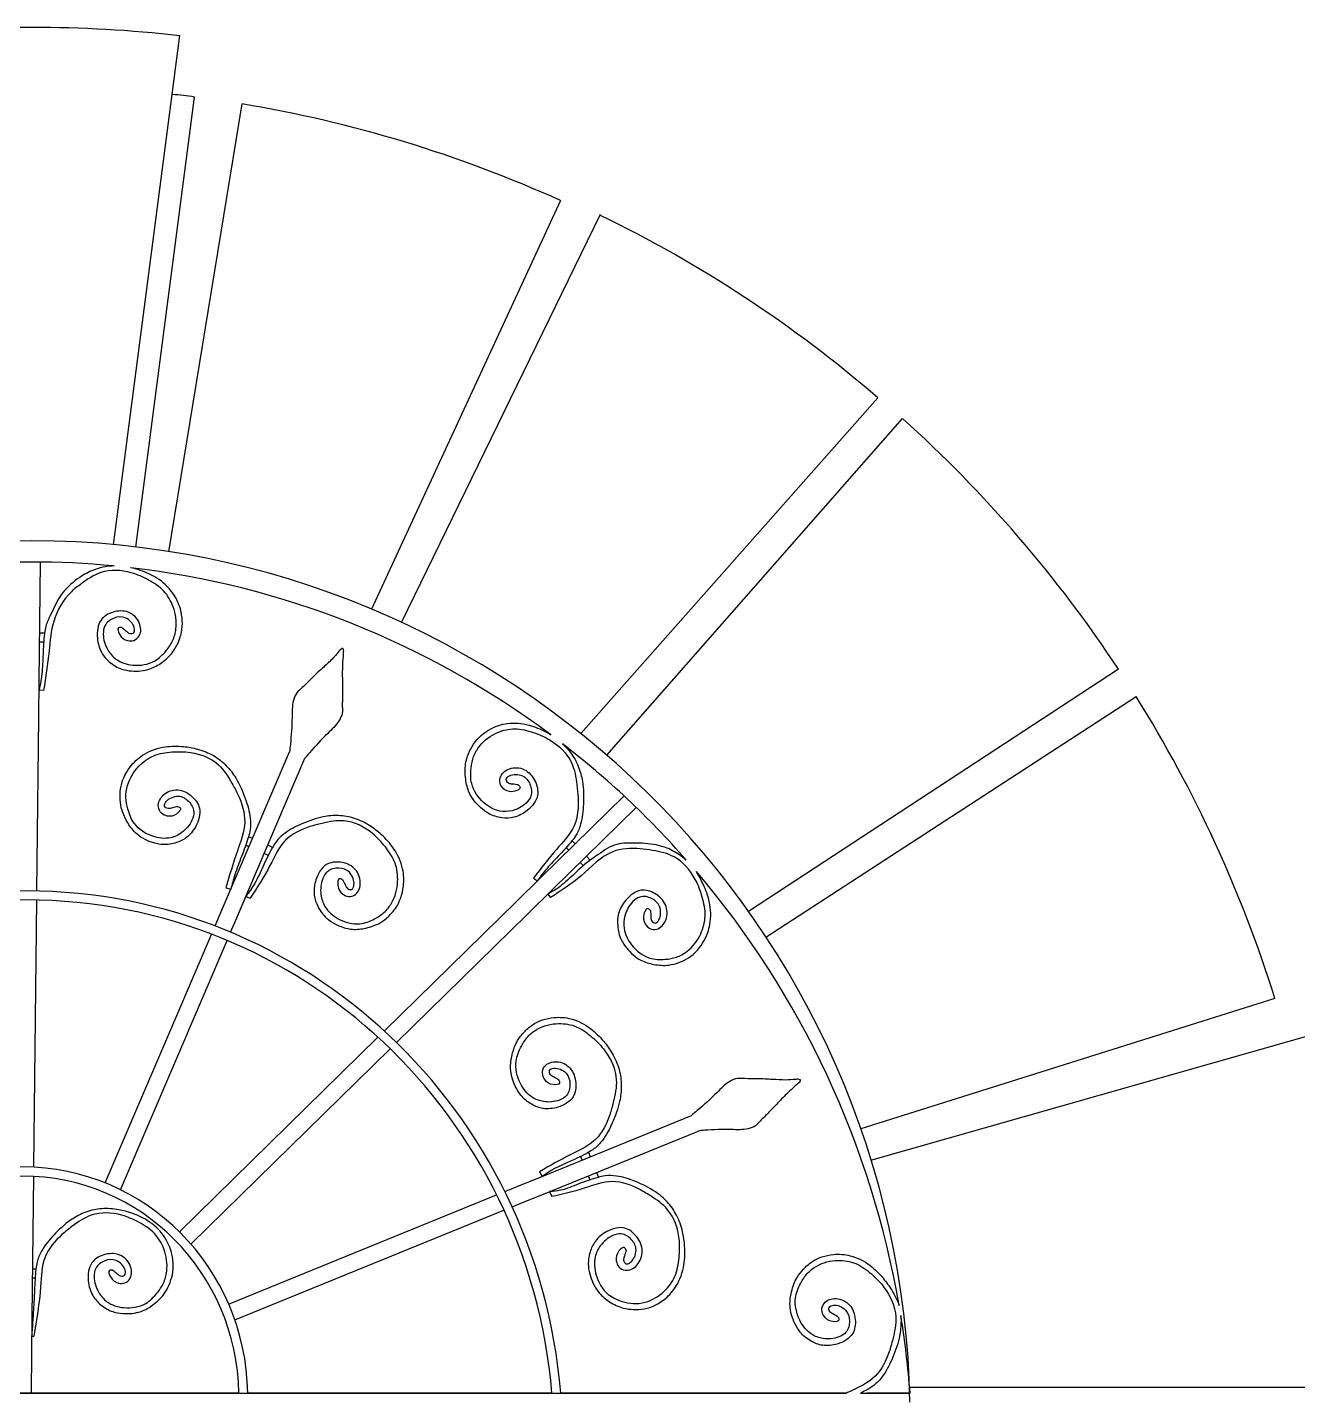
# Model space of a CAD drawing. Extents: x -43 to 90, y 6 to 81.
# Drawn here: x 79.059 to 80.161, y 65.286 to 66.475 of the extents above; entities that cross this region are included whole.
import ezdxf

# ---------------------------------------------------------------- set-up
doc = ezdxf.new("R2010")
doc.units = 0
doc.header["$LTSCALE"] = 0.1
doc.header["$MEASUREMENT"] = 0
doc.layers.add('visto', color=9, linetype='CONTINUOUS')

msp = doc.modelspace()

# ---------------------------------------------------------------- linework, layer by layer
at = {"layer": 'visto'}
for p, q in [((79.1341, 66.0261), (79.1916, 66.468)), ((79.1534, 66.0241), (79.2043, 66.4146)), ((79.1819, 66.0201), (79.2456, 66.4086)), ((79.5219, 66.3248), (79.3579, 65.9701)), ((79.3838, 65.9587), (79.5566, 66.3131)), ((79.7973, 66.1535), (79.5395, 65.8622)), ((79.5619, 65.8435), (79.8186, 66.1357)), ((79.0705, 66.0111), (79.0693, 65.9074)), ((79.0734, 65.9415), (79.0697, 65.9415)), ((79.0741, 65.9494), (79.0698, 65.9494)), ((80.006, 65.9181), (79.6849, 65.7079)), ((79.0693, 65.9074), (79.069, 65.8763)), ((79.0734, 65.8996), (79.0692, 65.8998)), ((79.7001, 65.6857), (80.0213, 65.8944)), ((79.069, 65.8763), (79.0673, 65.7256)), ((79.2382, 65.7328), (79.2868, 65.8463)), ((79.2514, 65.7269), (79.3001, 65.8409)), ((79.5049, 65.7374), (79.577, 65.8081)), ((79.5148, 65.7269), (79.5876, 65.7982)), ((79.2547, 65.7712), (79.2511, 65.7728)), ((79.2514, 65.7641), (79.2487, 65.7653)), ((79.272, 65.7635), (79.2678, 65.7654)), ((79.529, 65.761), (79.5268, 65.7633)), ((79.5346, 65.7665), (79.5319, 65.7693)), ((79.2683, 65.7566), (79.2647, 65.7582)), ((79.5417, 65.7476), (79.5389, 65.7505)), ((79.5477, 65.7525), (79.5445, 65.7559)), ((79.5049, 65.7374), (79.483, 65.7159)), ((79.4984, 65.7369), (79.5018, 65.7345)), ((79.226, 65.7043), (79.2382, 65.7328)), ((79.2316, 65.7285), (79.2358, 65.7273)), ((79.2392, 65.6984), (79.2514, 65.7269)), ((79.4929, 65.7054), (79.5148, 65.7269)), ((79.0672, 65.7178), (79.0646, 65.486)), ((79.2488, 65.7209), (79.2526, 65.7195)), ((79.369, 65.6042), (79.483, 65.7159)), ((79.5108, 65.7229), (79.5131, 65.7199)), ((79.2222, 65.6953), (79.226, 65.7043)), ((79.3795, 65.5942), (79.4929, 65.7054)), ((79.2355, 65.6899), (79.2392, 65.6984)), ((79.1269, 65.4723), (79.2191, 65.688)), ((79.14, 65.4664), (79.2325, 65.6827)), ((80.1417, 65.6325), (79.7823, 65.5192)), ((79.7912, 65.4922), (80.2353, 65.6186)), ((79.1912, 65.4299), (79.3634, 65.5987)), ((79.2011, 65.4193), (79.374, 65.5888)), ((79.5095, 65.4795), (79.6355, 65.5308)), ((79.5149, 65.4659), (79.6408, 65.5171)), ((79.5461, 65.4989), (79.5477, 65.495)), ((79.5393, 65.4953), (79.5405, 65.4921)), ((79.0646, 65.4781), (79.0632, 65.3558)), ((79.4813, 65.468), (79.5095, 65.4795)), ((79.5037, 65.4821), (79.506, 65.478)), ((79.5459, 65.4785), (79.5473, 65.475)), ((79.553, 65.4814), (79.5547, 65.4773)), ((79.4735, 65.4648), (79.4813, 65.468)), ((79.4867, 65.4544), (79.5149, 65.4659)), ((79.5123, 65.4648), (79.5142, 65.4605)), ((79.2339, 65.3672), (79.4664, 65.4619)), ((79.4798, 65.4516), (79.4867, 65.4544)), ((79.2392, 65.3535), (79.4727, 65.4487)), ((79.0637, 65.3978), (79.0667, 65.3978)), ((79.0636, 65.3899), (79.066, 65.3899)), ((79.0632, 65.3558), (79.0629, 65.3247)), ((79.063, 65.3394), (79.0649, 65.3393)), ((79.0629, 65.3247), (79.0625, 65.29)), ((78.3474, 65.29), (79.7701, 65.29)), ((79.2428, 65.29), (78.8677, 65.29)), ((79.5144, 65.29), (79.2505, 65.29)), ((79.7701, 65.29), (79.5221, 65.29)), ((79.7822, 65.29), (79.8251, 65.29)), ((79.8251, 65.29), (79.7876, 65.29)), ((79.8247, 65.2951), (80.2791, 65.2951))]:
    msp.add_line(p, q, dxfattribs=at)
for centre, radius, start, end in [((79.0631, 65.3233), 1.1517, 83.5922, 96.4027), ((79.0631, 65.3091), 1.1145, 82.721, 83.7202), ((79.0631, 65.3091), 1.1145, 65.6891, 80.5768), ((79.0769, 65.3207), 1.1011, 49.1412, 64.2032), ((79.0631, 65.2951), 1.1301, 33.4496, 48.0508), ((79.063, 65.2673), 0.7622, 1.1168, 178.8832), ((79.0631, 65.2951), 1.1301, 17.3691, 32.0239)]:
    msp.add_arc(centre, radius, start, end, dxfattribs=at)
for centre, major_axis, ratio, start_param, end_param in [((79.0633, 65.2296), (0, 0.7815), 0.977741, -0.093259, 0.095692), ((79.0633, 65.2296), (0, 0.7815), 0.977741, -0.629782, -0.112246), ((79.3328, 65.9357), (0.000342, 0.000342), 1, 5.248642, 8.045186), ((79.079, 65.2488), (0, 0.7565), 0.977741, -0.842249, -0.644971), ((79.0633, 65.2296), (0, 0.7815), 0.977741, -1.395554, -0.854722), ((79.0584, 65.2498), (0, 0.4759), 0.977741, -1.486285, 1.486285), ((79.0584, 65.2498), (0, 0.4681), 0.977741, -1.48486, 1.48486), ((79.7297, 65.5614), (-0.000342, 0.000342), 1, 2.891972, 5.699067), ((79.0553, 65.2865), (0, 0.1997), 0.977741, -1.553451, 1.553451), ((79.0553, 65.2865), (0, 0.1918), 0.977741, -1.552739, 1.552739), ((79.0633, 65.2296), (0, 0.7815), 0.977741, -1.493493, -1.406733)]:
    msp.add_ellipse(centre, major_axis=major_axis, ratio=ratio, start_param=start_param, end_param=end_param, dxfattribs=at)
for points, knots in [([(79.1345, 66.0077), (79.1331, 66.0077), (79.127, 66.0074), (79.1166, 66.0048), (79.103, 65.9971), (79.0882, 65.985), (79.0811, 65.9685), (79.0752, 65.9567), (79.0735, 65.9452), (79.0729, 65.9315), (79.0723, 65.9175), (79.0714, 65.9096), (79.0692, 65.8998)], [0.3030127, 0.3030127, 0.3030127, 0.3030127, 0.3073452, 0.3220686, 0.3359243, 0.3561849, 0.3797978, 0.3902152, 0.3966357, 0.4151784, 0.4325444, 0.4394525, 0.4394525, 0.4394525, 0.4394525]), ([(79.1413, 65.9543), (79.1425, 65.9534), (79.1447, 65.9516), (79.1476, 65.9486), (79.1527, 65.9493), (79.1523, 65.9551), (79.1493, 65.9593), (79.1434, 65.9641), (79.134, 65.9633), (79.126, 65.9573), (79.1244, 65.9462), (79.1277, 65.9355), (79.1367, 65.9249), (79.1519, 65.9203), (79.1689, 65.9228), (79.1793, 65.9332), (79.1858, 65.9426), (79.1895, 65.9558), (79.1872, 65.9716), (79.1784, 65.987), (79.1645, 65.9959), (79.1467, 66.0039), (79.1243, 66.0052), (79.1083, 65.9939), (79.0922, 65.982), (79.0805, 65.9613), (79.0781, 65.9311), (79.0751, 65.9111), (79.0734, 65.8996)], [0, 0, 0, 0, 0.0044606, 0.0082282, 0.0117828, 0.0159738, 0.0212835, 0.0272719, 0.0366934, 0.0465849, 0.0536831, 0.0671134, 0.0774701, 0.0925678, 0.1113421, 0.1244099, 0.1339719, 0.14411, 0.1627149, 0.177878, 0.1936211, 0.2094024, 0.2351879, 0.2540645, 0.2647254, 0.2933585, 0.3180168, 0.3510964, 0.3510964, 0.3510964, 0.3510964]), ([(79.1413, 65.9543), (79.1402, 65.9544), (79.1368, 65.9547), (79.1394, 65.9462), (79.1448, 65.9427), (79.1521, 65.9424), (79.1584, 65.948), (79.1575, 65.9599), (79.1473, 65.9693), (79.1337, 65.9688), (79.1207, 65.9612), (79.119, 65.9457), (79.1226, 65.9326), (79.1307, 65.9235), (79.1399, 65.918), (79.1521, 65.9159), (79.1646, 65.9169), (79.1766, 65.9239), (79.1852, 65.9316), (79.1902, 65.941), (79.1946, 65.9534), (79.1935, 65.9691), (79.1857, 65.9858), (79.1729, 65.9974), (79.1595, 66.0034), (79.1517, 66.0056), (79.1489, 66.0062)], [0, 0, 0, 0, 0.0029522, 0.0088753, 0.017877, 0.0237296, 0.0300744, 0.041641, 0.0552271, 0.0689889, 0.081862, 0.09836, 0.1118525, 0.1228051, 0.1354037, 0.1444547, 0.1612156, 0.1734922, 0.1870827, 0.1965234, 0.2061563, 0.227041, 0.2424418, 0.2623554, 0.2788392, 0.2878453, 0.2878453, 0.2878453, 0.2878453]), ([(79.3324, 65.936), (79.3312, 65.9356), (79.328, 65.9318), (79.3236, 65.9265), (79.315, 65.9188), (79.3062, 65.9107), (79.2994, 65.9034), (79.2924, 65.8978), (79.2888, 65.8884), (79.2891, 65.8735), (79.2881, 65.8585), (79.287, 65.8484), (79.2868, 65.8462)], [0.0030327, 0.0030327, 0.0030327, 0.0030327, 0.006801, 0.017182, 0.0296647, 0.0432068, 0.0544505, 0.0605315, 0.0673849, 0.0827383, 0.1067013, 0.1135124, 0.1135124, 0.1135124, 0.1135124]), ([(79.3332, 65.9356), (79.3335, 65.9346), (79.3332, 65.9294), (79.3325, 65.9212), (79.3325, 65.9094), (79.3329, 65.8973), (79.3323, 65.8872), (79.3329, 65.8797), (79.3286, 65.8706), (79.3177, 65.8608), (79.3077, 65.8499), (79.3014, 65.8424), (79.3001, 65.8409)], [0.0030327, 0.0030327, 0.0030327, 0.0030327, 0.006801, 0.017182, 0.0296647, 0.0432068, 0.0544505, 0.0605315, 0.0673849, 0.0827383, 0.1067013, 0.1128469, 0.1128469, 0.1128469, 0.1128469]), ([(79.485, 65.8177), (79.4858, 65.817), (79.4883, 65.8147), (79.4804, 65.8108), (79.4743, 65.8124), (79.4691, 65.8176), (79.4687, 65.8261), (79.4778, 65.8336), (79.4914, 65.8325), (79.5004, 65.822), (79.504, 65.8072), (79.4942, 65.7953), (79.4825, 65.7889), (79.4704, 65.7887), (79.4601, 65.7918), (79.4503, 65.7993), (79.4423, 65.8093), (79.4391, 65.823), (79.4387, 65.8347), (79.4418, 65.8449), (79.4476, 65.8567), (79.4595, 65.8666), (79.4768, 65.8723), (79.4937, 65.8708), (79.506, 65.8655), (79.512, 65.8621), (79.5133, 65.8612)], [0, 0, 0, 0, 0.0029522, 0.0088753, 0.017877, 0.0237296, 0.0300744, 0.041641, 0.0552271, 0.0689889, 0.081862, 0.09836, 0.1118525, 0.1228051, 0.1354037, 0.1444547, 0.1612156, 0.1734922, 0.1870827, 0.1965234, 0.2061563, 0.227041, 0.2424418, 0.2623554, 0.2788392, 0.283885, 0.283885, 0.283885, 0.283885]), ([(79.485, 65.8177), (79.4835, 65.818), (79.4807, 65.8184), (79.4765, 65.8185), (79.4736, 65.8227), (79.4779, 65.8264), (79.483, 65.8271), (79.4904, 65.8261), (79.4963, 65.8185), (79.4976, 65.8085), (79.4908, 65.7997), (79.481, 65.7947), (79.4673, 65.7941), (79.4535, 65.8021), (79.4436, 65.8165), (79.4438, 65.8314), (79.446, 65.8427), (79.4528, 65.8545), (79.4656, 65.8637), (79.4826, 65.8677), (79.4984, 65.8636), (79.5164, 65.8559), (79.5327, 65.8402), (79.5358, 65.8205), (79.5378, 65.8023), (79.5361, 65.7805), (79.5164, 65.7604), (79.5048, 65.7453), (79.4984, 65.7369)], [0, 0, 0, 0, 0.0044606, 0.0082282, 0.0117828, 0.0159738, 0.0212835, 0.0272719, 0.0366934, 0.0465849, 0.0536831, 0.0671134, 0.0774701, 0.0925678, 0.1113421, 0.1244099, 0.1339719, 0.14411, 0.1627149, 0.177878, 0.1936211, 0.2094024, 0.2351879, 0.2540645, 0.2647254, 0.2880489, 0.3127072, 0.3431975, 0.3431975, 0.3431975, 0.3431975]), ([(79.1896, 65.7991), (79.1906, 65.7987), (79.1938, 65.7975), (79.188, 65.7908), (79.1817, 65.7899), (79.175, 65.7926), (79.1714, 65.8004), (79.177, 65.8109), (79.19, 65.8152), (79.2022, 65.8091), (79.2111, 65.7968), (79.2065, 65.7819), (79.1981, 65.7715), (79.187, 65.7665), (79.1764, 65.7653), (79.1645, 65.7684), (79.1534, 65.7745), (79.1453, 65.7859), (79.1405, 65.7965), (79.1395, 65.8072), (79.1404, 65.8203), (79.1477, 65.8341), (79.1615, 65.8462), (79.1777, 65.8515), (79.1936, 65.8515), (79.2078, 65.849), (79.2208, 65.8439), (79.2321, 65.835), (79.2417, 65.8223), (79.2484, 65.8067), (79.253, 65.7914), (79.253, 65.78), (79.2501, 65.7688), (79.2452, 65.7559), (79.2394, 65.741), (79.2369, 65.7313), (79.2358, 65.7271)], [0, 0, 0, 0, 0.0027485, 0.0082629, 0.0166435, 0.0220923, 0.0279993, 0.0387678, 0.0514164, 0.0642287, 0.0762135, 0.0915732, 0.1041347, 0.1143315, 0.1260608, 0.1344873, 0.1500917, 0.1615213, 0.174174, 0.1829633, 0.1919315, 0.2113751, 0.2257133, 0.2442529, 0.2595993, 0.2717234, 0.2861384, 0.2998458, 0.3127456, 0.3316081, 0.348234, 0.3579325, 0.36391, 0.3811733, 0.397341, 0.4097419, 0.4097419, 0.4097419, 0.4097419]), ([(79.1896, 65.7991), (79.1881, 65.7987), (79.1854, 65.798), (79.1815, 65.7965), (79.1772, 65.7992), (79.1798, 65.8043), (79.1843, 65.8069), (79.1915, 65.8089), (79.1998, 65.8043), (79.2047, 65.7955), (79.2018, 65.7847), (79.1946, 65.7763), (79.1821, 65.7703), (79.1664, 65.7723), (79.1519, 65.7816), (79.1464, 65.7955), (79.1442, 65.8068), (79.1461, 65.8204), (79.1544, 65.8339), (79.1686, 65.8443), (79.1848, 65.8467), (79.2043, 65.8467), (79.2252, 65.8385), (79.2355, 65.8216), (79.2442, 65.8056), (79.2508, 65.7848), (79.2401, 65.758), (79.2346, 65.7391), (79.2316, 65.7285)], [0, 0, 0, 0, 0.0044606, 0.0082282, 0.0117828, 0.0159738, 0.0212835, 0.0272719, 0.0366934, 0.0465849, 0.0536831, 0.0671134, 0.0774701, 0.0925678, 0.1113421, 0.1244099, 0.1339719, 0.14411, 0.1627149, 0.177878, 0.1936211, 0.2094024, 0.2351879, 0.2540645, 0.2647254, 0.2880489, 0.3127072, 0.34461, 0.34461, 0.34461, 0.34461]), ([(79.5236, 65.8534), (79.526, 65.8512), (79.5315, 65.8453), (79.5377, 65.8342), (79.5418, 65.8187), (79.5421, 65.8017), (79.5406, 65.7858), (79.5363, 65.7752), (79.5295, 65.7659), (79.52, 65.7561), (79.5106, 65.746), (79.5056, 65.7399), (79.5016, 65.7342)], [0.2972877, 0.2972877, 0.2972877, 0.2972877, 0.3073452, 0.3220686, 0.3359243, 0.3561849, 0.3740429, 0.3844603, 0.3908808, 0.4094235, 0.4267895, 0.4336976, 0.4336976, 0.4336976, 0.4336976]), ([(79.3327, 65.7354), (79.3318, 65.7359), (79.3288, 65.7375), (79.3279, 65.7286), (79.3316, 65.7232), (79.3381, 65.7201), (79.3461, 65.7227), (79.3498, 65.734), (79.344, 65.7467), (79.3313, 65.7517), (79.3165, 65.7499), (79.309, 65.7364), (79.3072, 65.7229), (79.3112, 65.7112), (79.3176, 65.7025), (79.3279, 65.6957), (79.3398, 65.6915), (79.3535, 65.6932), (79.3644, 65.6968), (79.3727, 65.7034), (79.3814, 65.713), (79.3864, 65.7279), (79.3857, 65.7465), (79.3783, 65.7622), (79.3675, 65.7741), (79.3561, 65.783), (79.3435, 65.7892), (79.3295, 65.7917), (79.3138, 65.7902), (79.2981, 65.7846), (79.2841, 65.7776), (79.2758, 65.7698), (79.2698, 65.76), (79.2639, 65.7476), (79.2574, 65.7327), (79.2515, 65.7245), (79.2488, 65.7209)], [0, 0, 0, 0, 0.0027485, 0.0082629, 0.0166435, 0.0220923, 0.0279993, 0.0387678, 0.0514164, 0.0642287, 0.0762135, 0.0915732, 0.1041347, 0.1143315, 0.1260608, 0.1344873, 0.1500917, 0.1615213, 0.174174, 0.1829633, 0.1919315, 0.2113751, 0.2257133, 0.2442529, 0.2595993, 0.2717234, 0.2861384, 0.2998458, 0.3127456, 0.3316081, 0.348234, 0.3579325, 0.36391, 0.3811733, 0.397341, 0.4102012, 0.4102012, 0.4102012, 0.4102012]), ([(79.3327, 65.7354), (79.3335, 65.734), (79.3349, 65.7315), (79.3364, 65.7275), (79.3413, 65.7261), (79.3432, 65.7316), (79.342, 65.7367), (79.3385, 65.7435), (79.3295, 65.7465), (79.3199, 65.7442), (79.3141, 65.7347), (79.313, 65.7235), (79.3173, 65.7102), (79.3294, 65.6998), (79.346, 65.6952), (79.3596, 65.7006), (79.3692, 65.7067), (79.3776, 65.7173), (79.3816, 65.7327), (79.3794, 65.7504), (79.3701, 65.7642), (79.3568, 65.7788), (79.3367, 65.7889), (79.3176, 65.7851), (79.3002, 65.7807), (79.2808, 65.7715), (79.2692, 65.745), (79.2586, 65.7287), (79.2526, 65.7195)], [0, 0, 0, 0, 0.0044606, 0.0082282, 0.0117828, 0.0159738, 0.0212835, 0.0272719, 0.0366934, 0.0465849, 0.0536831, 0.0671134, 0.0774701, 0.0925678, 0.1113421, 0.1244099, 0.1339719, 0.14411, 0.1627149, 0.177878, 0.1936211, 0.2094024, 0.2351879, 0.2540645, 0.2647254, 0.2880489, 0.3127072, 0.3444441, 0.3444441, 0.3444441, 0.3444441]), ([(79.6309, 65.7525), (79.6304, 65.7529), (79.6262, 65.7563), (79.6181, 65.7619), (79.6029, 65.7667), (79.5865, 65.7674), (79.5675, 65.7673), (79.5561, 65.758), (79.5442, 65.7504), (79.5343, 65.7408), (79.5241, 65.7316), (79.518, 65.7268), (79.5108, 65.7229)], [0.3054763, 0.3054763, 0.3054763, 0.3054763, 0.3074316, 0.3221549, 0.3360107, 0.3562713, 0.3741293, 0.3934967, 0.3999172, 0.4184599, 0.4358259, 0.442734, 0.442734, 0.442734, 0.442734]), ([(79.5998, 65.7086), (79.6, 65.707), (79.6003, 65.7042), (79.6002, 65.6999), (79.6042, 65.6967), (79.608, 65.701), (79.6089, 65.7062), (79.6082, 65.7138), (79.601, 65.7201), (79.5913, 65.7219), (79.5824, 65.7153), (79.5772, 65.7054), (79.5761, 65.6914), (79.5833, 65.6771), (79.5969, 65.6663), (79.6115, 65.6659), (79.6227, 65.6678), (79.6345, 65.6743), (79.644, 65.6869), (79.6486, 65.7042), (79.6452, 65.7205), (79.6383, 65.7392), (79.6236, 65.7564), (79.6045, 65.7605), (79.5868, 65.7632), (79.5624, 65.762), (79.5409, 65.7379), (79.5222, 65.7258), (79.5131, 65.7199)], [0, 0, 0, 0, 0.0044606, 0.0082282, 0.0117828, 0.0159738, 0.0212835, 0.0272719, 0.0366934, 0.0465849, 0.0536831, 0.0671134, 0.0774701, 0.0925678, 0.1113421, 0.1244099, 0.1339719, 0.14411, 0.1627149, 0.177878, 0.1936211, 0.2094024, 0.2351879, 0.2540645, 0.2647254, 0.2880489, 0.3212819, 0.3528904, 0.3528904, 0.3528904, 0.3528904]), ([(79.5998, 65.7086), (79.5991, 65.7095), (79.597, 65.7121), (79.5928, 65.7042), (79.5942, 65.6979), (79.599, 65.6924), (79.6074, 65.6916), (79.615, 65.7006), (79.6145, 65.7146), (79.6046, 65.7242), (79.5903, 65.7284), (79.5782, 65.7189), (79.5716, 65.7072), (79.5709, 65.6948), (79.5735, 65.6842), (79.5805, 65.6739), (79.5899, 65.6653), (79.6031, 65.6615), (79.6145, 65.6606), (79.6247, 65.6634), (79.6364, 65.6688), (79.6466, 65.6806), (79.6528, 65.698), (79.6521, 65.7155), (79.6463, 65.7304), (79.642, 65.7391), (79.6397, 65.7426)], [0, 0, 0, 0, 0.0029522, 0.0088753, 0.017877, 0.0237296, 0.0300744, 0.041641, 0.0552271, 0.0689889, 0.081862, 0.09836, 0.1118525, 0.1228051, 0.1354037, 0.1444547, 0.1612156, 0.1734922, 0.1870827, 0.1965234, 0.2061563, 0.227041, 0.2424418, 0.2623554, 0.2788392, 0.2916748, 0.2916748, 0.2916748, 0.2916748]), ([(79.5202, 65.5617), (79.5207, 65.5607), (79.5222, 65.5576), (79.5135, 65.557), (79.5083, 65.5608), (79.5054, 65.5676), (79.5081, 65.5757), (79.5193, 65.5792), (79.5316, 65.5729), (79.5361, 65.5598), (79.534, 65.5447), (79.5206, 65.5374), (79.5074, 65.5359), (79.4961, 65.5403), (79.4877, 65.5471), (79.4813, 65.5579), (79.4776, 65.5701), (79.4795, 65.5841), (79.4834, 65.5951), (79.4901, 65.6034), (79.4997, 65.6121), (79.5143, 65.6168), (79.5325, 65.6155), (79.5477, 65.6076), (79.559, 65.5962), (79.5674, 65.5843), (79.5732, 65.5713), (79.5752, 65.5569), (79.5733, 65.5409), (79.5674, 65.525), (79.5602, 65.5108), (79.5524, 65.5026), (79.5426, 65.4967), (79.5303, 65.491), (79.5165, 65.4851), (79.5089, 65.48), (79.506, 65.478)], [0, 0, 0, 0, 0.0027485, 0.0082629, 0.0166435, 0.0220923, 0.0279993, 0.0387678, 0.0514164, 0.0642287, 0.0762135, 0.0915732, 0.1041347, 0.1143315, 0.1260608, 0.1344873, 0.1500917, 0.1615213, 0.174174, 0.1829633, 0.1919315, 0.2113751, 0.2257133, 0.2442529, 0.2595993, 0.2717234, 0.2861384, 0.2998458, 0.3127456, 0.3316081, 0.348234, 0.3579325, 0.36391, 0.3811733, 0.397341, 0.4076074, 0.4076074, 0.4076074, 0.4076074]), ([(79.5202, 65.5617), (79.5189, 65.5625), (79.5165, 65.564), (79.5127, 65.5656), (79.5114, 65.5707), (79.5168, 65.5725), (79.5218, 65.5711), (79.5283, 65.5674), (79.531, 65.5581), (79.5286, 65.5483), (79.5191, 65.5427), (79.5081, 65.5419), (79.4952, 65.5466), (79.4853, 65.5592), (79.4813, 65.5763), (79.487, 65.5901), (79.4932, 65.5997), (79.5038, 65.6081), (79.519, 65.6118), (79.5362, 65.609), (79.5494, 65.5992), (79.5633, 65.5851), (79.5726, 65.5644), (79.5684, 65.5449), (79.5636, 65.5272), (79.5541, 65.5077), (79.5287, 65.4965), (79.5125, 65.4872), (79.5037, 65.4821)], [0, 0, 0, 0, 0.0044606, 0.0082282, 0.0117828, 0.0159738, 0.0212835, 0.0272719, 0.0366934, 0.0465849, 0.0536831, 0.0671134, 0.0774701, 0.0925678, 0.1113421, 0.1244099, 0.1339719, 0.14411, 0.1627149, 0.177878, 0.1936211, 0.2094024, 0.2351879, 0.2540645, 0.2647254, 0.2880489, 0.3127072, 0.3426104, 0.3426104, 0.3426104, 0.3426104]), ([(79.7296, 65.5619), (79.7285, 65.5624), (79.7236, 65.562), (79.7169, 65.5614), (79.7054, 65.5622), (79.6936, 65.5628), (79.6837, 65.5625), (79.6749, 65.5635), (79.6659, 65.5594), (79.6559, 65.5486), (79.6448, 65.5387), (79.6371, 65.5324), (79.6355, 65.5308)], [0.0030327, 0.0030327, 0.0030327, 0.0030327, 0.006801, 0.017182, 0.0296647, 0.0432068, 0.0544505, 0.0605315, 0.0673849, 0.0827383, 0.1067013, 0.1135124, 0.1135124, 0.1135124, 0.1135124]), ([(79.73, 65.561), (79.7295, 65.56), (79.7257, 65.5566), (79.7195, 65.5512), (79.7113, 65.5429), (79.7034, 65.534), (79.696, 65.5273), (79.6912, 65.5215), (79.6819, 65.5181), (79.6674, 65.519), (79.6526, 65.5184), (79.6428, 65.5177), (79.6408, 65.5171)], [0.0030327, 0.0030327, 0.0030327, 0.0030327, 0.006801, 0.017182, 0.0296647, 0.0432068, 0.0544505, 0.0605315, 0.0673849, 0.0827383, 0.1067013, 0.1135124, 0.1135124, 0.1135124, 0.1135124]), ([(79.5787, 65.4137), (79.5783, 65.4147), (79.5773, 65.418), (79.5706, 65.4123), (79.5695, 65.4059), (79.572, 65.3989), (79.5795, 65.395), (79.5899, 65.4005), (79.5945, 65.4136), (79.5888, 65.4263), (79.5771, 65.4357), (79.5624, 65.4314), (79.5519, 65.4231), (79.5468, 65.4119), (79.5453, 65.4011), (79.5481, 65.3888), (79.5537, 65.3773), (79.5646, 65.3687), (79.5749, 65.3635), (79.5853, 65.3623), (79.5981, 65.3628), (79.6119, 65.3699), (79.624, 65.3837), (79.6296, 65.4001), (79.63, 65.4163), (79.628, 65.4309), (79.6233, 65.4444), (79.615, 65.4561), (79.6028, 65.4663), (79.5877, 65.4736), (79.5729, 65.4786), (79.5617, 65.479), (79.5507, 65.4763), (79.5379, 65.4719), (79.5243, 65.4658), (79.5156, 65.4651), (79.5123, 65.4648)], [0, 0, 0, 0, 0.0027485, 0.0082629, 0.0166435, 0.0220923, 0.0279993, 0.0387678, 0.0514164, 0.0642287, 0.0762135, 0.0915732, 0.1041347, 0.1143315, 0.1260608, 0.1344873, 0.1500917, 0.1615213, 0.174174, 0.1829633, 0.1919315, 0.2113751, 0.2257133, 0.2442529, 0.2595993, 0.2717234, 0.2861384, 0.2998458, 0.3127456, 0.3316081, 0.348234, 0.3579325, 0.36391, 0.3811733, 0.397341, 0.4067145, 0.4067145, 0.4067145, 0.4067145]), ([(79.5787, 65.4137), (79.5783, 65.4122), (79.5775, 65.4094), (79.5759, 65.4055), (79.5785, 65.401), (79.5835, 65.4035), (79.5862, 65.408), (79.5884, 65.4153), (79.584, 65.4239), (79.5756, 65.4292), (79.5649, 65.4265), (79.5565, 65.4193), (79.5504, 65.4068), (79.5519, 65.3907), (79.5606, 65.3755), (79.574, 65.3696), (79.585, 65.3671), (79.5983, 65.3686), (79.6118, 65.3767), (79.6223, 65.391), (79.6251, 65.4074), (79.6256, 65.4274), (79.6182, 65.449), (79.6019, 65.46), (79.5865, 65.4693), (79.5664, 65.4766), (79.5411, 65.4666), (79.5235, 65.4626), (79.5142, 65.4605)], [0, 0, 0, 0, 0.0044606, 0.0082282, 0.0117828, 0.0159738, 0.0212835, 0.0272719, 0.0366934, 0.0465849, 0.0536831, 0.0671134, 0.0774701, 0.0925678, 0.1113421, 0.1244099, 0.1339719, 0.14411, 0.1627149, 0.177878, 0.1936211, 0.2094024, 0.2351879, 0.2540645, 0.2647254, 0.2880489, 0.3127072, 0.340944, 0.340944, 0.340944, 0.340944]), ([(79.1333, 65.3967), (79.1322, 65.3968), (79.1289, 65.3971), (79.1316, 65.3886), (79.137, 65.3851), (79.1442, 65.3849), (79.1505, 65.3905), (79.1495, 65.4024), (79.1392, 65.4117), (79.1256, 65.4111), (79.1127, 65.4035), (79.1111, 65.3879), (79.1148, 65.3749), (79.123, 65.3658), (79.1322, 65.3604), (79.1444, 65.3584), (79.1569, 65.3594), (79.1688, 65.3665), (79.1774, 65.3743), (79.1824, 65.3838), (79.1867, 65.3961), (79.1855, 65.4118), (79.1775, 65.4285), (79.1647, 65.44), (79.1501, 65.4464), (79.1361, 65.4499), (79.1222, 65.4506), (79.1084, 65.447), (79.0946, 65.4393), (79.0824, 65.4277), (79.0722, 65.4156), (79.0677, 65.4051), (79.066, 65.3937), (79.0656, 65.3798), (79.0645, 65.3605), (79.0636, 65.3471), (79.063, 65.3394)], [0, 0, 0, 0, 0.0027485, 0.0082629, 0.0166435, 0.0220923, 0.0279993, 0.0387678, 0.0514164, 0.0642287, 0.0762135, 0.0915732, 0.1041347, 0.1143315, 0.1260608, 0.1344873, 0.1500917, 0.1615213, 0.174174, 0.1829633, 0.1919315, 0.2113751, 0.2257133, 0.2442529, 0.2595993, 0.2717234, 0.2861384, 0.2998458, 0.3127456, 0.3316081, 0.348234, 0.3579325, 0.36391, 0.3811733, 0.397341, 0.4193581, 0.4193581, 0.4193581, 0.4193581]), ([(79.1333, 65.3967), (79.1345, 65.3958), (79.1368, 65.3941), (79.1397, 65.391), (79.1447, 65.3918), (79.1443, 65.3975), (79.1413, 65.4018), (79.1354, 65.4065), (79.126, 65.4056), (79.118, 65.3996), (79.1165, 65.3885), (79.1199, 65.3779), (79.129, 65.3673), (79.1441, 65.3627), (79.1611, 65.3653), (79.1715, 65.3758), (79.1779, 65.3853), (79.1815, 65.3985), (79.1792, 65.4143), (79.1702, 65.4296), (79.1563, 65.4385), (79.1384, 65.4464), (79.1161, 65.4475), (79.1, 65.4362), (79.0858, 65.425), (79.0717, 65.4086), (79.071, 65.3762), (79.0673, 65.3535), (79.0649, 65.3393)], [0, 0, 0, 0, 0.0044606, 0.0082282, 0.0117828, 0.0159738, 0.0212835, 0.0272719, 0.0366934, 0.0465849, 0.0536831, 0.0671134, 0.0774701, 0.0925678, 0.1113421, 0.1244099, 0.1339719, 0.14411, 0.1627149, 0.177878, 0.1936211, 0.2094024, 0.2351879, 0.2540645, 0.2647254, 0.2880489, 0.3127072, 0.3541673, 0.3541673, 0.3541673, 0.3541673]), ([(79.7627, 65.3562), (79.7631, 65.3551), (79.7646, 65.3521), (79.7559, 65.3514), (79.7508, 65.3553), (79.7478, 65.3621), (79.7506, 65.3701), (79.7618, 65.3736), (79.774, 65.3674), (79.7786, 65.3543), (79.7765, 65.3392), (79.763, 65.3318), (79.7498, 65.3304), (79.7385, 65.3348), (79.7301, 65.3415), (79.7238, 65.3523), (79.72, 65.3646), (79.722, 65.3785), (79.7259, 65.3895), (79.7325, 65.3978), (79.7421, 65.4065), (79.7568, 65.4112), (79.7749, 65.41), (79.7901, 65.4021), (79.8014, 65.3907), (79.8097, 65.3789), (79.8143, 65.3705), (79.8157, 65.3659)], [0, 0, 0, 0, 0.0029522, 0.0088753, 0.017877, 0.0237296, 0.0300744, 0.041641, 0.0552271, 0.0689889, 0.081862, 0.09836, 0.1118525, 0.1228051, 0.1354037, 0.1444547, 0.1612156, 0.1734922, 0.1870827, 0.1965234, 0.2061563, 0.227041, 0.2424418, 0.2623554, 0.2788392, 0.2918619, 0.3068126, 0.3068126, 0.3068126, 0.3068126]), ([(79.7627, 65.3562), (79.7613, 65.357), (79.7589, 65.3584), (79.7551, 65.3601), (79.7539, 65.3651), (79.7593, 65.3669), (79.7642, 65.3656), (79.7708, 65.3618), (79.7735, 65.3526), (79.771, 65.3428), (79.7615, 65.3372), (79.7506, 65.3363), (79.7376, 65.341), (79.7278, 65.3537), (79.7238, 65.3708), (79.7294, 65.3845), (79.7356, 65.3942), (79.7462, 65.4026), (79.7614, 65.4062), (79.7786, 65.4035), (79.7919, 65.3936), (79.8057, 65.3796), (79.8151, 65.3588), (79.8109, 65.3393), (79.8061, 65.3217), (79.7965, 65.3022), (79.7799, 65.2947), (79.7711, 65.2905), (79.7701, 65.29)], [0, 0, 0, 0, 0.0047912, 0.0088381, 0.012656, 0.0171577, 0.0228609, 0.0292931, 0.0394129, 0.0500375, 0.0576617, 0.0720874, 0.0832117, 0.0994283, 0.1195941, 0.1336304, 0.143901, 0.1547905, 0.1747743, 0.1910612, 0.2079711, 0.224922, 0.2526186, 0.2728942, 0.2843453, 0.3093973, 0.3358831, 0.3393708, 0.3393708, 0.3393708, 0.3393708]), ([(79.8172, 65.3573), (79.8173, 65.3552), (79.8173, 65.3486), (79.8158, 65.3354), (79.8098, 65.3195), (79.8026, 65.3053), (79.7948, 65.2971), (79.7882, 65.293), (79.7843, 65.291), (79.7822, 65.29)], [0.31577776, 0.31577776, 0.31577776, 0.31577776, 0.32206856, 0.33592433, 0.35618491, 0.37404293, 0.38446028, 0.39088077, 0.39818321, 0.39818321, 0.39818321, 0.39818321])]:
    msp.add_open_spline(points, degree=3, knots=knots, dxfattribs=at)

doc.saveas('drawing.dxf')
